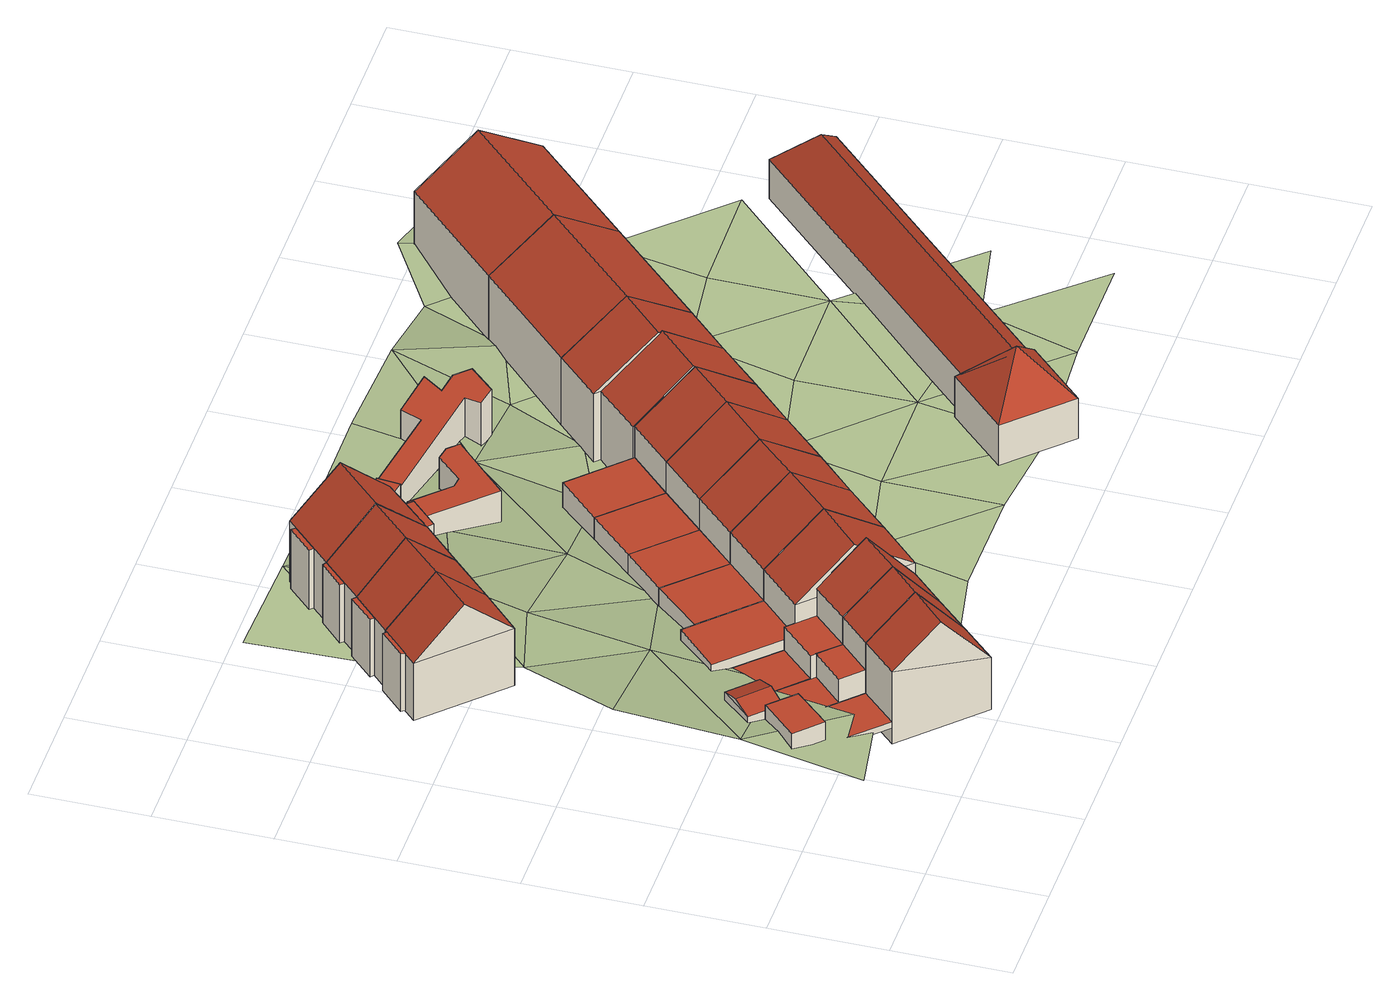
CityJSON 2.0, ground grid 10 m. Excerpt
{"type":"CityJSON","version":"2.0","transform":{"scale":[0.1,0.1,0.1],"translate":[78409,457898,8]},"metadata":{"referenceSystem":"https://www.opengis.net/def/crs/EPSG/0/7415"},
"CityObjects":{
"building1":{"type":"Building","children":["building1-1","building1-2"]},
"building1-1":{"type":"BuildingPart","attributes":{"roofType":"1000","RelativeEavesHeight":5.67,"RelativeRidgeHeight":5.67,"AbsoluteEavesHeight":19.98,"AbsoluteRidgeHeight":19.98},"parents":["building1"],"geometry":[{"type":"Solid","lod":"2","boundaries":[[[[0,1,2,3]],[[1,4,5,2]],[[4,6,7,5]],[[6,0,3,7]],[[6,4,1,0]],[[3,2,5,7]]]],"semantics":{"surfaces":[{"type":"WallSurface"},{"type":"RoofSurface","Direction":315.21,"Slope":90},{"type":"GroundSurface"}],"values":[[0,0,0,0,1,2]]}}]},
"building1-2":{"type":"BuildingPart","attributes":{"roofType":"1030","RelativeEavesHeight":5.7,"RelativeRidgeHeight":9.8,"AbsoluteEavesHeight":19.98,"AbsoluteRidgeHeight":24.08},"parents":["building1"],"geometry":[{"type":"Solid","lod":"2","boundaries":[[[[8,9,10,11]],[[9,12,13,10]],[[12,14,15,13]],[[14,8,11,15]],[[12,9,16]],[[8,14,17]],[[9,8,17,16]],[[14,12,16,17]],[[11,10,13,15]]]],"semantics":{"surfaces":[{"type":"WallSurface"},{"type":"RoofSurface","Direction":135.34,"Slope":47.68},{"type":"RoofSurface","Direction":315.29,"Slope":47.68},{"type":"GroundSurface"}],"values":[[0,0,0,0,0,0,1,2,3]]}}]},
"building2":{"type":"Building","children":["building2-1","building2-2","building2-3"]},
"building2-1":{"type":"BuildingPart","attributes":{"roofType":"1030","RelativeEavesHeight":6.24,"RelativeRidgeHeight":10.5,"AbsoluteEavesHeight":15.59,"AbsoluteRidgeHeight":19.85},"parents":["building2"],"geometry":[{"type":"Solid","lod":"2","boundaries":[[[[18,19,20,21]],[[19,22,23,20]],[[22,24,25,23]],[[24,18,21,25]],[[22,19,26]],[[18,24,27]],[[19,18,27,26]],[[24,22,26,27]],[[21,20,23,25]]]],"semantics":{"surfaces":[{"type":"WallSurface"},{"type":"RoofSurface","Direction":134.6,"Slope":40.08},{"type":"RoofSurface","Direction":314.55,"Slope":53.05},{"type":"GroundSurface"}],"values":[[0,0,0,0,0,0,1,2,3]]}}]},
"building2-2":{"type":"BuildingPart","attributes":{"roofType":"1000","RelativeEavesHeight":0.544,"RelativeRidgeHeight":0.544,"AbsoluteEavesHeight":11.59,"AbsoluteRidgeHeight":11.59},"parents":["building2"],"geometry":[{"type":"Solid","lod":"2","boundaries":[[[[28,29,30,31]],[[29,32,33,30]],[[32,34,35,33]],[[34,28,31,35]],[[34,32,29,28]],[[31,30,33,35]]]],"semantics":{"surfaces":[{"type":"WallSurface"},{"type":"RoofSurface","Direction":0,"Slope":90},{"type":"GroundSurface"}],"values":[[0,0,0,0,1,2]]}}]},
"building2-3":{"type":"BuildingPart","attributes":{"roofType":"1000","RelativeEavesHeight":1.86,"RelativeRidgeHeight":1.86,"AbsoluteEavesHeight":13.94,"AbsoluteRidgeHeight":13.94},"parents":["building2"],"geometry":[{"type":"Solid","lod":"2","boundaries":[[[[36,37,38,39]],[[37,40,41,38]],[[40,42,43,41]],[[42,36,39,43]],[[42,40,37,36]],[[39,38,41,43]]]],"semantics":{"surfaces":[{"type":"WallSurface"},{"type":"RoofSurface","Direction":0,"Slope":90},{"type":"GroundSurface"}],"values":[[0,0,0,0,1,2]]}}]},
"building3":{"type":"Building","children":["building3-1","building3-2","building3-3","building3-4"]},
"building3-1":{"type":"BuildingPart","attributes":{"roofType":"1030","RelativeEavesHeight":6.66,"RelativeRidgeHeight":10.92,"AbsoluteEavesHeight":15.59,"AbsoluteRidgeHeight":19.85},"parents":["building3"],"geometry":[{"type":"Solid","lod":"2","boundaries":[[[[44,18,45,46]],[[18,24,47,45]],[[24,48,49,47]],[[48,44,46,49]],[[24,18,27]],[[44,48,50]],[[18,44,50,27]],[[48,24,27,50]],[[46,45,47,49]]]],"semantics":{"surfaces":[{"type":"WallSurface"},{"type":"RoofSurface","Direction":134.59,"Slope":40.1},{"type":"RoofSurface","Direction":314.54,"Slope":53.07},{"type":"GroundSurface"}],"values":[[0,0,0,0,0,0,1,2,3]]}}]},
"building3-2":{"type":"BuildingPart","attributes":{"roofType":"1000","RelativeEavesHeight":3.33,"RelativeRidgeHeight":3.33,"AbsoluteEavesHeight":13.94,"AbsoluteRidgeHeight":13.94},"parents":["building3"],"geometry":[{"type":"Solid","lod":"2","boundaries":[[[[51,52,53,54]],[[52,55,56,53]],[[55,57,58,56]],[[57,51,54,58]],[[57,55,52,51]],[[54,53,56,58]]]],"semantics":{"surfaces":[{"type":"WallSurface"},{"type":"RoofSurface","Direction":0,"Slope":90},{"type":"GroundSurface"}],"values":[[0,0,0,0,1,2]]}}]},
"building3-3":{"type":"BuildingPart","attributes":{"roofType":"1000","RelativeEavesHeight":0.518,"RelativeRidgeHeight":0.518,"AbsoluteEavesHeight":11.59,"AbsoluteRidgeHeight":11.59},"parents":["building3"],"geometry":[{"type":"Solid","lod":"2","boundaries":[[[[59,60,61,62]],[[60,63,64,61]],[[63,65,66,64]],[[65,59,62,66]],[[65,63,60,59]],[[62,61,64,66]]]],"semantics":{"surfaces":[{"type":"WallSurface"},{"type":"RoofSurface","Direction":0,"Slope":90},{"type":"GroundSurface"}],"values":[[0,0,0,0,1,2]]}}]},
"building3-4":{"type":"BuildingPart","attributes":{"roofType":"1030","RelativeEavesHeight":1.36,"RelativeRidgeHeight":1.96,"AbsoluteEavesHeight":13.34,"AbsoluteRidgeHeight":13.94},"parents":["building3"],"geometry":[{"type":"Solid","lod":"2","boundaries":[[[[67,68,69,70]],[[68,71,72,69]],[[71,73,74,72]],[[73,67,70,74]],[[71,68,75]],[[67,73,76]],[[68,67,76,75]],[[73,71,75,76]],[[70,69,72,74]]]],"semantics":{"surfaces":[{"type":"WallSurface"},{"type":"RoofSurface","Direction":224.46,"Slope":71.67},{"type":"RoofSurface","Direction":44.22,"Slope":71.67},{"type":"GroundSurface"}],"values":[[0,0,0,0,0,0,1,2,3]]}}]},
"building4":{"type":"Building","children":["building4-1","building4-2"]},
"building4-1":{"type":"BuildingPart","attributes":{"roofType":"1030","RelativeEavesHeight":5.71,"RelativeRidgeHeight":9.81,"AbsoluteEavesHeight":19.98,"AbsoluteRidgeHeight":24.08},"parents":["building4"],"geometry":[{"type":"Solid","lod":"2","boundaries":[[[[77,8,11,78]],[[8,14,15,11]],[[14,79,80,15]],[[79,77,78,80]],[[14,8,17]],[[77,79,81]],[[8,77,81,17]],[[79,14,17,81]],[[78,11,15,80]]]],"semantics":{"surfaces":[{"type":"WallSurface"},{"type":"RoofSurface","Direction":135.37,"Slope":47.69},{"type":"RoofSurface","Direction":315.38,"Slope":47.69},{"type":"GroundSurface"}],"values":[[0,0,0,0,0,0,1,2,3]]}}]},
"building4-2":{"type":"BuildingPart","attributes":{"roofType":"1000","RelativeEavesHeight":5.71,"RelativeRidgeHeight":5.71,"AbsoluteEavesHeight":19.98,"AbsoluteRidgeHeight":19.98},"parents":["building4"],"geometry":[{"type":"Solid","lod":"2","boundaries":[[[[82,83,84,85]],[[83,86,87,84]],[[86,79,80,87]],[[79,82,85,80]],[[79,86,83,82]],[[85,84,87,80]]]],"semantics":{"surfaces":[{"type":"WallSurface"},{"type":"RoofSurface","Direction":315.38,"Slope":90},{"type":"GroundSurface"}],"values":[[0,0,0,0,1,2]]}}]},
"building5":{"type":"Building","children":["building5-1","building5-2","building5-3"]},
"building5-1":{"type":"BuildingPart","attributes":{"roofType":"1000","RelativeEavesHeight":3.44,"RelativeRidgeHeight":3.44,"AbsoluteEavesHeight":13.94,"AbsoluteRidgeHeight":13.94},"parents":["building5"],"geometry":[{"type":"Solid","lod":"2","boundaries":[[[[88,51,89,90]],[[51,91,92,89]],[[91,93,94,92]],[[93,88,90,94]],[[93,91,51,88]],[[90,89,92,94]]]],"semantics":{"surfaces":[{"type":"WallSurface"},{"type":"RoofSurface","Direction":0,"Slope":90},{"type":"GroundSurface"}],"values":[[0,0,0,0,1,2]]}}]},
"building5-2":{"type":"BuildingPart","attributes":{"roofType":"1030","RelativeEavesHeight":6.79,"RelativeRidgeHeight":11.05,"AbsoluteEavesHeight":15.59,"AbsoluteRidgeHeight":19.85},"parents":["building5"],"geometry":[{"type":"Solid","lod":"2","boundaries":[[[[95,44,96,97]],[[44,48,98,96]],[[48,99,100,98]],[[99,95,97,100]],[[48,44,50]],[[95,99,101]],[[44,95,101,50]],[[99,48,50,101]],[[97,96,98,100]]]],"semantics":{"surfaces":[{"type":"WallSurface"},{"type":"RoofSurface","Direction":134.59,"Slope":40.13},{"type":"RoofSurface","Direction":314.54,"Slope":53.09},{"type":"GroundSurface"}],"values":[[0,0,0,0,0,0,1,2,3]]}}]},
"building5-3":{"type":"BuildingPart","attributes":{"roofType":"1000","RelativeEavesHeight":0.599,"RelativeRidgeHeight":0.599,"AbsoluteEavesHeight":11.59,"AbsoluteRidgeHeight":11.59},"parents":["building5"],"geometry":[{"type":"Solid","lod":"2","boundaries":[[[[102,103,104,105]],[[103,106,107,104]],[[106,108,109,107]],[[108,102,105,109]],[[108,106,103,102]],[[105,104,107,109]]]],"semantics":{"surfaces":[{"type":"WallSurface"},{"type":"RoofSurface","Direction":0,"Slope":90},{"type":"GroundSurface"}],"values":[[0,0,0,0,1,2]]}}]},
"building6":{"type":"Building","children":["building6-1","building6-2"]},
"building6-1":{"type":"BuildingPart","attributes":{"roofType":"1030","RelativeEavesHeight":5.79,"RelativeRidgeHeight":9.89,"AbsoluteEavesHeight":19.98,"AbsoluteRidgeHeight":24.08},"parents":["building6"],"geometry":[{"type":"Solid","lod":"2","boundaries":[[[[110,77,111,112]],[[77,79,113,111]],[[79,114,115,113]],[[114,110,112,115]],[[79,77,81]],[[110,114,116]],[[77,110,116,81]],[[114,79,81,116]],[[112,111,113,115]]]],"semantics":{"surfaces":[{"type":"WallSurface"},{"type":"RoofSurface","Direction":135.27,"Slope":47.74},{"type":"RoofSurface","Direction":315.08,"Slope":47.74},{"type":"GroundSurface"}],"values":[[0,0,0,0,0,0,1,2,3]]}}]},
"building6-2":{"type":"BuildingPart","attributes":{"roofType":"1000","RelativeEavesHeight":5.79,"RelativeRidgeHeight":5.79,"AbsoluteEavesHeight":19.98,"AbsoluteRidgeHeight":19.98},"parents":["building6"],"geometry":[{"type":"Solid","lod":"2","boundaries":[[[[117,118,119,120]],[[118,121,122,119]],[[121,114,115,122]],[[114,117,120,115]],[[114,121,118,117]],[[120,119,122,115]]]],"semantics":{"surfaces":[{"type":"WallSurface"},{"type":"RoofSurface","Direction":315.12,"Slope":90},{"type":"GroundSurface"}],"values":[[0,0,0,0,1,2]]}}]},
"building7":{"type":"Building","children":["building7-1","building7-2"]},
"building7-1":{"type":"BuildingPart","attributes":{"roofType":"1030","RelativeEavesHeight":6.88,"RelativeRidgeHeight":10.83,"AbsoluteEavesHeight":15.68,"AbsoluteRidgeHeight":19.63},"parents":["building7"],"geometry":[{"type":"Solid","lod":"2","boundaries":[[[[123,124,97,125]],[[124,126,127,97]],[[126,128,129,127]],[[128,123,125,129]],[[126,124,130]],[[123,128,131]],[[124,123,131,130]],[[128,126,130,131]],[[125,97,127,129]]]],"semantics":{"surfaces":[{"type":"WallSurface"},{"type":"RoofSurface","Direction":134.59,"Slope":53.66},{"type":"RoofSurface","Direction":314.5,"Slope":53.66},{"type":"GroundSurface"}],"values":[[0,0,0,0,0,0,1,2,3]]}}]},
"building7-2":{"type":"BuildingPart","attributes":{"roofType":"1000","RelativeEavesHeight":2.1,"RelativeRidgeHeight":2.1,"AbsoluteEavesHeight":12.59,"AbsoluteRidgeHeight":12.59},"parents":["building7"],"geometry":[{"type":"Solid","lod":"2","boundaries":[[[[132,133,134,135]],[[133,136,137,134]],[[136,138,139,137]],[[138,132,135,139]],[[138,136,133,132]],[[135,134,137,139]]]],"semantics":{"surfaces":[{"type":"WallSurface"},{"type":"RoofSurface","Direction":0,"Slope":90},{"type":"GroundSurface"}],"values":[[0,0,0,0,1,2]]}}]},
"building8":{"type":"Building","children":["building8-1","building8-2","building8-3"]},
"building8-1":{"type":"BuildingPart","attributes":{"roofType":"1010","RelativeEavesHeight":5.88,"RelativeRidgeHeight":5.88,"AbsoluteEavesHeight":19.98,"AbsoluteRidgeHeight":19.98},"parents":["building8"],"geometry":[{"type":"Solid","lod":"2","boundaries":[[[[140,141,142,143]],[[141,144,145,142]],[[144,146,147,145]],[[146,140,143,147]],[[146,144,141,140]],[[143,142,145,147]]]],"semantics":{"surfaces":[{"type":"WallSurface"},{"type":"RoofSurface","Direction":315.25,"Slope":90},{"type":"GroundSurface"}],"values":[[0,0,0,0,1,2]]}}]},
"building8-2":{"type":"BuildingPart","attributes":{"roofType":"1030","RelativeEavesHeight":6.44,"RelativeRidgeHeight":10.54,"AbsoluteEavesHeight":19.98,"AbsoluteRidgeHeight":24.08},"parents":["building8"],"geometry":[{"type":"Solid","lod":"2","boundaries":[[[[148,110,149,150]],[[110,114,151,149]],[[114,152,153,151]],[[152,148,150,153]],[[114,110,154]],[[148,152,155]],[[110,148,155,154]],[[152,114,154,155]],[[150,149,151,153]]]],"semantics":{"surfaces":[{"type":"WallSurface"},{"type":"RoofSurface","Direction":134.15,"Slope":47.56},{"type":"RoofSurface","Direction":314.93,"Slope":47.56},{"type":"GroundSurface"}],"values":[[0,0,0,0,0,0,1,2,3]]}}]},
"building8-3":{"type":"BuildingPart","attributes":{"roofType":"1000","RelativeEavesHeight":6.19,"RelativeRidgeHeight":6.19,"AbsoluteEavesHeight":19.98,"AbsoluteRidgeHeight":19.98},"parents":["building8"],"geometry":[{"type":"Solid","lod":"2","boundaries":[[[[110,156,157,158]],[[156,159,160,157]],[[159,161,162,160]],[[161,110,158,162]],[[161,159,156,110]],[[158,157,160,162]]]],"semantics":{"surfaces":[{"type":"WallSurface"},{"type":"RoofSurface","Direction":0,"Slope":90},{"type":"GroundSurface"}],"values":[[0,0,0,0,1,2]]}}]},
"building9":{"type":"Building","children":["building9-1","building9-2"]},
"building9-1":{"type":"BuildingPart","attributes":{"roofType":"1030","RelativeEavesHeight":6.81,"RelativeRidgeHeight":10.76,"AbsoluteEavesHeight":15.68,"AbsoluteRidgeHeight":19.63},"parents":["building9"],"geometry":[{"type":"Solid","lod":"2","boundaries":[[[[128,163,164,165]],[[163,166,167,164]],[[166,123,168,167]],[[123,128,165,168]],[[166,163,169]],[[128,123,131]],[[163,128,131,169]],[[123,166,169,131]],[[165,164,167,168]]]],"semantics":{"surfaces":[{"type":"WallSurface"},{"type":"RoofSurface","Direction":314.5,"Slope":53.7},{"type":"RoofSurface","Direction":134.6,"Slope":53.7},{"type":"GroundSurface"}],"values":[[0,0,0,0,0,0,1,2,3]]}}]},
"building9-2":{"type":"BuildingPart","attributes":{"roofType":"1000","RelativeEavesHeight":2.49,"RelativeRidgeHeight":2.49,"AbsoluteEavesHeight":12.59,"AbsoluteRidgeHeight":12.59},"parents":["building9"],"geometry":[{"type":"Solid","lod":"2","boundaries":[[[[138,170,171,172]],[[170,173,174,171]],[[173,175,176,174]],[[175,138,172,176]],[[175,173,170,138]],[[172,171,174,176]]]],"semantics":{"surfaces":[{"type":"WallSurface"},{"type":"RoofSurface","Direction":0,"Slope":90},{"type":"GroundSurface"}],"values":[[0,0,0,0,1,2]]}}]},
"building10":{"type":"Building","attributes":{"roofType":"1000","RelativeEavesHeight":2.47,"RelativeRidgeHeight":2.47,"AbsoluteEavesHeight":15.76,"AbsoluteRidgeHeight":15.76},"geometry":[{"type":"Solid","lod":"2","boundaries":[[[[177,178,179,180]],[[178,181,182,179]],[[181,183,184,182]],[[183,185,186,184]],[[185,187,188,186]],[[187,177,180,188]],[[187,185,183,181,178,177]],[[180,179,182,184,186,188]]]],"semantics":{"surfaces":[{"type":"WallSurface"},{"type":"RoofSurface","Direction":0,"Slope":90},{"type":"GroundSurface"}],"values":[[0,0,0,0,0,0,1,2]]}}]},
"building11":{"type":"Building","children":["building11-1","building11-2"]},
"building11-1":{"type":"BuildingPart","attributes":{"roofType":"1000","RelativeEavesHeight":2.95,"RelativeRidgeHeight":2.95,"AbsoluteEavesHeight":12.59,"AbsoluteRidgeHeight":12.59},"parents":["building11"],"geometry":[{"type":"Solid","lod":"2","boundaries":[[[[175,173,189,190]],[[173,191,192,189]],[[191,193,194,192]],[[193,175,190,194]],[[193,191,173,175]],[[190,189,192,194]]]],"semantics":{"surfaces":[{"type":"WallSurface"},{"type":"RoofSurface","Direction":0,"Slope":90},{"type":"GroundSurface"}],"values":[[0,0,0,0,1,2]]}}]},
"building11-2":{"type":"BuildingPart","attributes":{"roofType":"1030","RelativeEavesHeight":7.06,"RelativeRidgeHeight":11.01,"AbsoluteEavesHeight":15.68,"AbsoluteRidgeHeight":19.63},"parents":["building11"],"geometry":[{"type":"Solid","lod":"2","boundaries":[[[[195,166,196,197]],[[166,163,198,196]],[[163,199,200,198]],[[199,195,197,200]],[[163,166,169]],[[195,199,201]],[[166,195,201,169]],[[199,163,169,201]],[[197,196,198,200]]]],"semantics":{"surfaces":[{"type":"WallSurface"},{"type":"RoofSurface","Direction":134.59,"Slope":53.75},{"type":"RoofSurface","Direction":314.5,"Slope":53.75},{"type":"GroundSurface"}],"values":[[0,0,0,0,0,0,1,2,3]]}}]},
"building12":{"type":"Building","attributes":{"roofType":"1000","RelativeEavesHeight":2.55,"RelativeRidgeHeight":2.55,"AbsoluteEavesHeight":15.41,"AbsoluteRidgeHeight":15.41},"geometry":[{"type":"Solid","lod":"2","boundaries":[[[[202,203,204,205]],[[203,206,207,204]],[[206,208,209,207]],[[208,202,205,209]],[[208,206,203,202]],[[205,204,207,209]]]],"semantics":{"surfaces":[{"type":"WallSurface"},{"type":"RoofSurface","Direction":0,"Slope":90},{"type":"GroundSurface"}],"values":[[0,0,0,0,1,2]]}}]},
"building13":{"type":"Building","attributes":{"roofType":"1000","RelativeEavesHeight":3.25,"RelativeRidgeHeight":3.25,"AbsoluteEavesHeight":15.16,"AbsoluteRidgeHeight":15.16},"geometry":[{"type":"Solid","lod":"2","boundaries":[[[[210,211,212,213]],[[211,214,215,212]],[[214,216,217,215]],[[216,218,219,217]],[[218,220,221,219]],[[220,222,223,221]],[[222,224,225,223]],[[224,226,227,225]],[[226,210,213,227]],[[226,224,222,220,218,216,214,211,210]],[[213,212,215,217,219,221,223,225,227]]]],"semantics":{"surfaces":[{"type":"WallSurface"},{"type":"RoofSurface","Direction":0,"Slope":90},{"type":"GroundSurface"}],"values":[[0,0,0,0,0,0,0,0,0,1,2]]}}]},
"building14":{"type":"Building","children":["building14-1","building14-2"]},
"building14-1":{"type":"BuildingPart","attributes":{"roofType":"1000","RelativeEavesHeight":3.48,"RelativeRidgeHeight":3.48,"AbsoluteEavesHeight":12.59,"AbsoluteRidgeHeight":12.59},"parents":["building14"],"geometry":[{"type":"Solid","lod":"2","boundaries":[[[[193,191,228,229]],[[191,230,231,228]],[[230,232,233,231]],[[232,193,229,233]],[[232,230,191,193]],[[229,228,231,233]]]],"semantics":{"surfaces":[{"type":"WallSurface"},{"type":"RoofSurface","Direction":0,"Slope":90},{"type":"GroundSurface"}],"values":[[0,0,0,0,1,2]]}}]},
"building14-2":{"type":"BuildingPart","attributes":{"roofType":"1030","RelativeEavesHeight":7.06,"RelativeRidgeHeight":11.01,"AbsoluteEavesHeight":15.68,"AbsoluteRidgeHeight":19.63},"parents":["building14"],"geometry":[{"type":"Solid","lod":"2","boundaries":[[[[234,195,197,235]],[[195,199,200,197]],[[199,236,237,200]],[[236,234,235,237]],[[199,195,201]],[[234,236,238]],[[195,234,238,201]],[[236,199,201,238]],[[235,197,200,237]]]],"semantics":{"surfaces":[{"type":"WallSurface"},{"type":"RoofSurface","Direction":134.6,"Slope":53.79},{"type":"RoofSurface","Direction":314.5,"Slope":53.79},{"type":"GroundSurface"}],"values":[[0,0,0,0,0,0,1,2,3]]}}]},
"building15":{"type":"Building","children":["building15-1","building15-2"]},
"building15-1":{"type":"BuildingPart","attributes":{"roofType":"1000","RelativeEavesHeight":3.71,"RelativeRidgeHeight":3.71,"AbsoluteEavesHeight":12.59,"AbsoluteRidgeHeight":12.59},"parents":["building15"],"geometry":[{"type":"Solid","lod":"2","boundaries":[[[[232,230,239,240]],[[230,241,242,239]],[[241,243,244,242]],[[243,232,240,244]],[[243,241,230,232]],[[240,239,242,244]]]],"semantics":{"surfaces":[{"type":"WallSurface"},{"type":"RoofSurface","Direction":0,"Slope":90},{"type":"GroundSurface"}],"values":[[0,0,0,0,1,2]]}}]},
"building15-2":{"type":"BuildingPart","attributes":{"roofType":"1030","RelativeEavesHeight":7,"RelativeRidgeHeight":10.95,"AbsoluteEavesHeight":15.68,"AbsoluteRidgeHeight":19.63},"parents":["building15"],"geometry":[{"type":"Solid","lod":"2","boundaries":[[[[245,234,246,247]],[[234,236,248,246]],[[236,249,250,248]],[[249,245,247,250]],[[236,234,238]],[[245,249,251]],[[234,245,251,238]],[[249,236,238,251]],[[247,246,248,250]]]],"semantics":{"surfaces":[{"type":"WallSurface"},{"type":"RoofSurface","Direction":134.59,"Slope":53.83},{"type":"RoofSurface","Direction":314.5,"Slope":53.83},{"type":"GroundSurface"}],"values":[[0,0,0,0,0,0,1,2,3]]}}]},
"building16":{"type":"Building","attributes":{"roofType":"1000","RelativeEavesHeight":4.55,"RelativeRidgeHeight":4.55,"AbsoluteEavesHeight":15.11,"AbsoluteRidgeHeight":15.11},"geometry":[{"type":"Solid","lod":"2","boundaries":[[[[252,253,254,255]],[[253,256,257,254]],[[256,258,259,257]],[[258,260,261,259]],[[260,262,263,261]],[[262,264,265,263]],[[264,266,267,265]],[[266,268,269,267]],[[268,270,271,269]],[[270,272,273,271]],[[272,252,255,273]],[[272,270,268,266,264,262,260,258,256,253,252]],[[255,254,257,259,261,263,265,267,269,271,273]]]],"semantics":{"surfaces":[{"type":"WallSurface"},{"type":"RoofSurface","Direction":0,"Slope":90},{"type":"GroundSurface"}],"values":[[0,0,0,0,0,0,0,0,0,0,0,1,2]]}}]},
"building17":{"type":"Building","attributes":{"roofType":"1030","RelativeEavesHeight":6.93,"RelativeRidgeHeight":10.88,"AbsoluteEavesHeight":15.68,"AbsoluteRidgeHeight":19.63},"geometry":[{"type":"Solid","lod":"2","boundaries":[[[[274,245,247,275]],[[245,276,277,247]],[[276,278,279,277]],[[278,274,275,279]],[[276,245,280]],[[274,278,281]],[[245,274,281,280]],[[278,276,280,281]],[[275,247,277,279]]]],"semantics":{"surfaces":[{"type":"WallSurface"},{"type":"RoofSurface","Direction":134.58,"Slope":54.26},{"type":"RoofSurface","Direction":314.48,"Slope":54.27},{"type":"GroundSurface"}],"values":[[0,0,0,0,0,0,1,2,3]]}}]},
"building18":{"type":"Building","attributes":{"roofType":"1030","RelativeEavesHeight":6.83,"RelativeRidgeHeight":10.78,"AbsoluteEavesHeight":15.68,"AbsoluteRidgeHeight":19.63},"geometry":[{"type":"Solid","lod":"2","boundaries":[[[[282,274,283,284]],[[274,285,286,283]],[[285,287,288,286]],[[287,282,284,288]],[[285,274,289]],[[282,287,290]],[[274,282,290,289]],[[287,285,289,290]],[[284,283,286,288]]]],"semantics":{"surfaces":[{"type":"WallSurface"},{"type":"RoofSurface","Direction":134.59,"Slope":55.84},{"type":"RoofSurface","Direction":314.49,"Slope":55.84},{"type":"GroundSurface"}],"values":[[0,0,0,0,0,0,1,2,3]]}}]},
"building19":{"type":"Building","attributes":{"roofType":"1030","RelativeEavesHeight":6.72,"RelativeRidgeHeight":10.67,"AbsoluteEavesHeight":15.68,"AbsoluteRidgeHeight":19.63},"geometry":[{"type":"Solid","lod":"2","boundaries":[[[[287,291,292,293]],[[291,294,295,292]],[[294,282,296,295]],[[282,287,293,296]],[[294,291,297]],[[287,282,290]],[[291,287,290,297]],[[282,294,297,290]],[[293,292,295,296]]]],"semantics":{"surfaces":[{"type":"WallSurface"},{"type":"RoofSurface","Direction":314.81,"Slope":55.83},{"type":"RoofSurface","Direction":134.73,"Slope":55.83},{"type":"GroundSurface"}],"values":[[0,0,0,0,0,0,1,2,3]]}}]},
"building20":{"type":"Building","children":["building20-1","building20-2"]},
"building20-1":{"type":"BuildingPart","attributes":{"roofType":"1040","RelativeEavesHeight":3.9,"RelativeRidgeHeight":7.31,"AbsoluteEavesHeight":12.45,"AbsoluteRidgeHeight":15.87},"parents":["building20"],"geometry":[{"type":"Solid","lod":"2","boundaries":[[[[298,299,300,301]],[[299,302,303,300]],[[302,304,305,303]],[[304,298,301,305]],[[302,299,306]],[[298,304,307]],[[299,298,307,306]],[[304,302,306,307]],[[301,300,303,305]]]],"semantics":{"surfaces":[{"type":"WallSurface"},{"type":"RoofSurface","Direction":44.85,"Slope":41.11},{"type":"RoofSurface","Direction":224.78,"Slope":-45.88},{"type":"RoofSurface","Direction":314.71,"Slope":41.17},{"type":"RoofSurface","Direction":134.68,"Slope":41.06},{"type":"GroundSurface"}],"values":[[0,0,0,0,1,2,3,4,5]]}}]},
"building20-2":{"type":"BuildingPart","attributes":{"roofType":"1120","RelativeEavesHeight":3.92,"RelativeRidgeHeight":8.08,"AbsoluteEavesHeight":12.45,"AbsoluteRidgeHeight":16.61},"parents":["building20"],"geometry":[{"type":"Solid","lod":"2","boundaries":[[[[308,309,310,311]],[[309,312,313,310]],[[312,314,315,313]],[[314,308,311,315]],[[309,308,316]],[[312,309,316]],[[314,312,316]],[[308,314,316]],[[311,310,313,315]]]],"semantics":{"surfaces":[{"type":"WallSurface"},{"type":"RoofSurface","Direction":134.63,"Slope":40.34},{"type":"RoofSurface","Direction":224.61,"Slope":40.28},{"type":"RoofSurface","Direction":314.88,"Slope":40.34},{"type":"RoofSurface","Direction":44.78,"Slope":40.28},{"type":"GroundSurface"}],"values":[[0,0,0,0,1,2,3,4,5]]}}]},
"building21":{"type":"Building","attributes":{"roofType":"1030","RelativeEavesHeight":6.47,"RelativeRidgeHeight":10.42,"AbsoluteEavesHeight":15.68,"AbsoluteRidgeHeight":19.63},"geometry":[{"type":"Solid","lod":"2","boundaries":[[[[291,317,318,319]],[[317,320,321,318]],[[320,294,322,321]],[[294,291,319,322]],[[320,317,323]],[[291,294,297]],[[317,291,297,323]],[[294,320,323,297]],[[319,318,321,322]]]],"semantics":{"surfaces":[{"type":"WallSurface"},{"type":"RoofSurface","Direction":315.12,"Slope":55.67},{"type":"RoofSurface","Direction":134.87,"Slope":55.67},{"type":"GroundSurface"}],"values":[[0,0,0,0,0,0,1,2,3]]}}]},
"terrain1":{"type":"TINRelief","geometry":[{"type":"CompositeSurface","lod":"2","boundaries":[[[324,325,326]],[[327,324,328]],[[324,326,329]],[[324,329,328]],[[330,327,328]],[[329,326,331]],[[332,330,333]],[[330,328,334]],[[335,332,336]],[[330,334,333]],[[328,329,337]],[[332,333,336]],[[334,328,337]],[[329,331,338]],[[333,334,339]],[[337,329,338]],[[334,337,339]],[[336,333,340]],[[333,339,340]],[[331,341,338]],[[336,340,342]],[[339,337,343]],[[337,338,343]],[[340,339,344]],[[338,341,345]],[[342,340,344]],[[339,343,344]],[[338,345,346]],[[343,338,347]],[[342,344,348]],[[338,346,347]],[[344,343,349]],[[346,345,350]],[[343,347,349]],[[344,349,351]],[[348,344,352]],[[347,346,353]],[[346,350,353]],[[344,351,352]],[[349,347,354]],[[347,353,355]],[[351,349,354]],[[353,350,356]],[[347,355,354]],[[352,351,357]],[[351,354,357]],[[355,353,358]],[[353,356,359]],[[352,357,360]],[[354,355,358]],[[353,359,358]],[[357,354,361]],[[359,356,362]],[[354,358,363]],[[360,357,361]],[[354,363,361]],[[358,359,364]],[[365,360,361]],[[363,358,366]],[[361,363,366]],[[365,361,367]]]}]}
},
"vertices":[
[11,426,120],[9,429,120],[9,429,63],[11,426,63],[30,450,120],[30,450,63],[33,447,120],[33,447,63],
[99,386,120],[65,353,120],[65,353,63],[99,386,63],[1,416,120],[1,416,63],[34,449,120],[34,449,63],[33,384,161],[67,417,161],
[228,35,66],[199,5,66],[199,5,14],[228,35,14],[136,67,86],[136,67,14],[165,97,86],[165,97,14],[167,36,119],[197,66,119],
[165,97,36],[136,67,36],[136,67,30],[165,97,30],[94,109,36],[94,109,30],[122,139,36],[122,139,30],
[94,109,59],[72,130,59],[72,130,41],[94,109,41],[101,160,59],[101,160,41],[122,139,59],[122,139,41],
[254,62,66],[228,35,9],[254,62,9],[165,97,9],[191,123,86],[191,123,9],[223,92,119],
[191,123,59],[165,97,59],[165,97,26],[191,123,26],[148,114,59],[148,114,26],[174,140,59],[174,140,26],
[174,140,36],[148,114,36],[148,114,31],[174,140,31],[113,149,36],[113,149,31],[138,175,36],[138,175,31],
[113,149,53],[90,171,53],[90,171,40],[113,149,40],[115,197,53],[115,197,40],[138,175,53],[138,175,40],[102,184,59],[125,162,59],
[134,421,120],[134,421,63],[68,482,120],[68,482,63],[101,452,161],
[47,461,120],[44,464,120],[44,464,63],[47,461,63],[65,485,120],[65,485,63],
[220,153,59],[191,123,25],[220,153,25],[170,143,59],[170,143,25],[199,173,59],[199,173,25],
[283,91,66],[254,62,8],[283,91,8],[191,123,8],[220,153,86],[220,153,8],[252,122,119],
[170,143,36],[122,191,36],[122,191,30],[170,143,30],[151,221,36],[151,221,30],[199,173,36],[199,173,30],
[168,454,120],[134,421,62],[168,454,62],[68,482,62],[103,517,120],[103,517,62],[135,486,161],
[82,496,120],[79,499,120],[79,499,62],[82,496,62],[100,519,120],[100,519,62],
[319,127,77],[283,91,77],[319,127,8],[206,166,77],[206,166,8],[242,202,77],[242,202,8],[245,129,116],[281,165,116],
[206,166,46],[153,219,46],[153,219,25],[206,166,25],[189,254,46],[189,254,25],[242,202,46],[242,202,25],
[117,531,120],[114,534,120],[114,534,61],[117,531,61],[135,555,120],[135,555,61],[138,552,120],[138,552,61],
[208,496,120],[168,454,55],[208,496,55],[103,517,55],[145,559,120],[145,559,55],[136,486,161],[177,527,161],
[191,478,120],[191,478,58],[168,454,58],[196,473,120],[196,473,58],[173,450,120],[173,450,58],
[279,240,77],[279,240,9],[242,202,9],[356,165,77],[356,165,9],[319,127,9],[318,203,116],
[198,246,46],[198,246,21],[242,202,21],[234,285,46],[234,285,21],[279,240,46],[279,240,21],
[224,512,78],[195,540,78],[195,540,53],[224,512,53],[208,553,78],[208,553,53],[208,555,78],[208,555,53],[232,530,78],[232,530,53],[229,511,78],[229,511,53],
[234,285,16],[279,240,16],[268,320,46],[268,320,16],[313,275,46],[313,275,16],
[390,199,77],[356,165,6],[390,199,6],[279,240,6],[313,275,77],[313,275,6],[351,237,116],
[229,511,74],[232,530,74],[232,530,49],[229,511,49],[271,525,74],[271,525,49],[269,505,74],[269,505,49],
[238,496,72],[252,494,72],[252,494,39],[238,496,39],[281,465,72],[281,465,39],[290,464,72],[290,464,39],[312,486,72],[312,486,39],[324,484,72],[324,484,39],[333,475,72],[333,475,39],[285,428,72],[285,428,39],[228,486,72],[228,486,39],
[268,320,11],[313,275,11],[305,358,46],[305,358,11],[350,313,46],[350,313,11],
[427,237,77],[427,237,6],[350,313,77],[350,313,6],[389,275,116],
[305,358,9],[350,313,9],[340,394,46],[340,394,9],[386,349,46],[386,349,9],
[463,273,77],[427,237,7],[463,273,7],[350,313,7],[386,349,77],[386,349,7],[424,311,116],
[269,505,71],[271,525,71],[271,525,26],[269,505,26],[354,513,71],[354,513,26],[362,532,71],[362,532,26],[407,526,71],[407,526,26],[394,508,71],[394,508,26],[415,505,71],[415,505,26],[427,493,71],[427,493,26],[406,471,71],[406,471,26],[388,474,71],[388,474,26],[390,488,71],[390,488,26],
[499,310,77],[499,310,7],[385,350,77],[385,350,7],[421,387,77],[421,387,7],[424,312,116],[460,348,116],
[535,346,77],[499,310,9],[535,346,9],[416,391,77],[416,391,9],[452,428,77],[452,428,9],[457,350,116],[494,387,116],
[535,511,77],[535,511,10],[452,428,10],[617,429,77],[617,429,10],[535,346,10],[576,470,116],
[558,134,45],[775,353,45],[775,353,6],[558,134,6],[817,311,45],[817,311,6],[601,92,45],[601,92,6],[775,311,79],[555,88,79],
[604,88,45],[555,38,45],[555,38,5],[604,88,5],[505,88,45],[505,88,5],[554,138,45],[554,138,5],[555,88,86],
[620,596,77],[620,596,12],[535,511,12],[703,516,77],[703,516,12],[617,429,12],[661,556,116],
[60,168,54],[63,69,33],[151,83,34],[59,271,62],[159,270,45],[160,169,35],[89,352,63],[280,56,3],[60,470,63],[174,436,63],[159,370,60],[60,572,61],[160,569,61],[245,288,27],[379,155,5],[260,367,42],[252,463,50],[360,71,4],[260,570,52],[366,375,9],[359,471,35],[459,70,5],[459,170,6],[476,254,7],[360,571,50],[431,404,11],[544,61,5],[462,472,13],[461,568,47],[561,170,7],[579,360,10],[559,270,8],[658,69,5],[531,497,14],[660,270,10],[683,154,6],[559,570,15],[674,457,13],[761,69,5],[660,370,11],[760,169,6],[614,608,28],[760,371,12],[761,571,19]
]}
